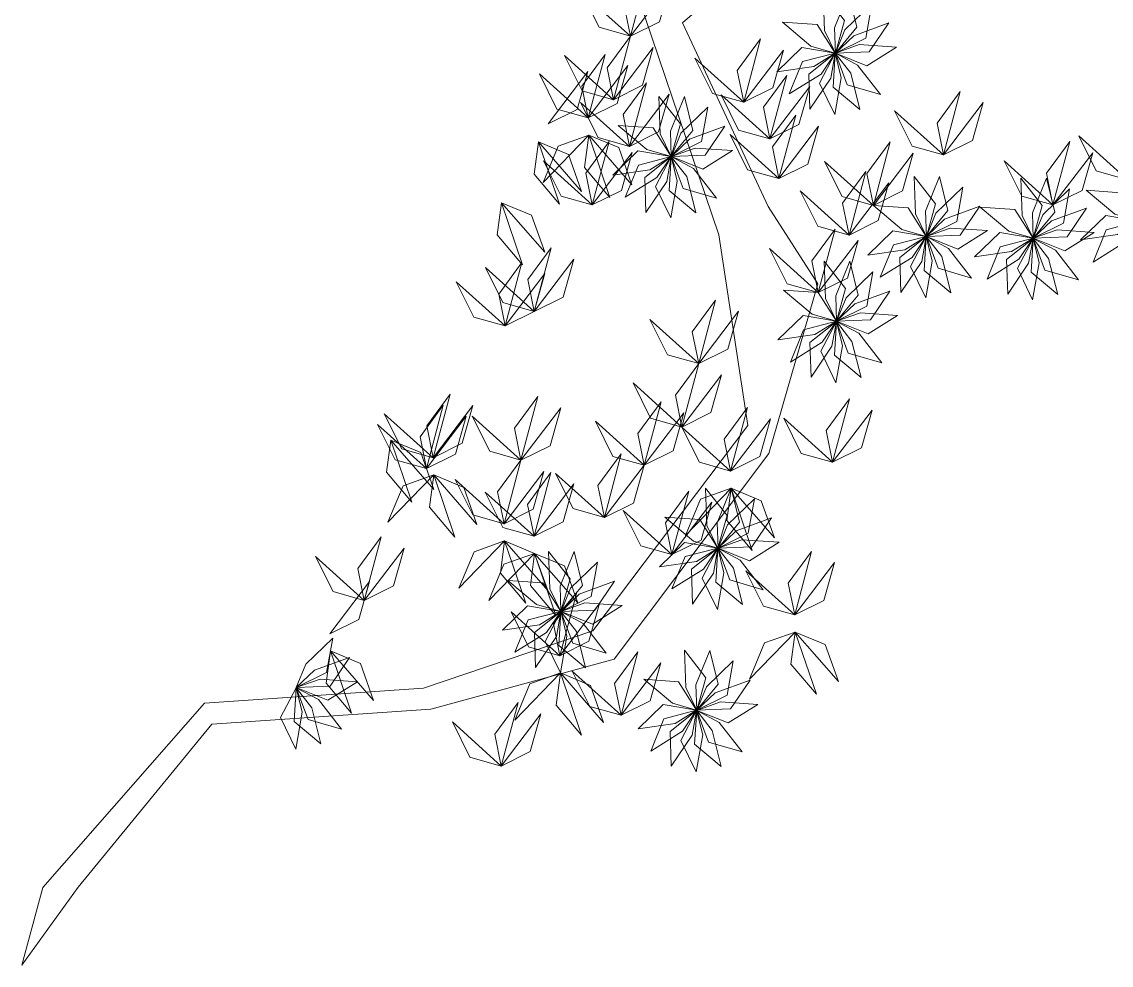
# Model space of a CAD drawing. Header units: inches. Extents: x -173 to 14008, y -3334 to 10368.
# Drawn here: x 9349.3 to 9448.7, y 468.2 to 554.3 of the extents above; entities that cross this region are included whole.
import ezdxf

# ---------------------------------------------------------------- set-up
doc = ezdxf.new("R2010")
doc.units = ezdxf.units.IN
doc.header["$MEASUREMENT"] = 0
doc.layers.add('ARREDAMENTO', color=8, linetype='Continuous', lineweight=18)

msp = doc.modelspace()

# ---------------------------------------------------------------- linework, layer by layer
at = {"layer": 'ARREDAMENTO', "linetype": 'Continuous', "lineweight": 0}
msp.add_lwpolyline([(9410.453, 659.919), (9423.398, 647.073), (9430.534, 635.494), (9428.098, 598.087), (9431.384, 581.98), (9403.735, 561.886), (9412.865, 534.84), (9415.511, 517.441), (9401.397, 498.688), (9385.943, 493.471), (9365.96, 492.105), (9351.194, 475.283), (9349.287, 468.184), (9354.418, 475.296), (9366.612, 490.173), (9386.595, 491.539), (9403.341, 496.117), (9417.455, 514.869), (9421.909, 530.361), (9417.369, 537.437), (9409.567, 554.171), (9432.06, 573.601), (9462.428, 556.953)], dxfattribs=at)
at = {"layer": 'ARREDAMENTO', "lineweight": 0}
for points in [[(9404.807, 552.968), (9404.222, 555.875), (9406.349, 558.765), (9404.807, 552.968)], [(9404.807, 552.968), (9407.461, 554.289), (9408.438, 557.742), (9404.807, 552.968)], [(9404.807, 552.968), (9401.954, 553.775), (9400.355, 556.988), (9404.807, 552.968)], [(9422.385, 556.906), (9422.504, 553.499), (9423.508, 551.423), (9424.338, 554.393), (9422.385, 556.906)], [(9424.716, 556.887), (9423.439, 553.726), (9423.511, 551.421), (9425.478, 553.797), (9424.716, 556.887)], [(9426.837, 555.922), (9424.385, 553.554), (9423.514, 551.418), (9426.277, 552.789), (9426.837, 555.922)], [(9418.675, 554.256), (9421.286, 552.065), (9423.501, 551.422), (9421.848, 554.026), (9418.675, 554.256)], [(9428.382, 554.177), (9425.18, 553.011), (9423.515, 551.414), (9426.596, 551.543), (9428.382, 554.177)], [(9403.264, 547.172), (9402.679, 550.078), (9404.807, 552.968), (9403.264, 547.172)], [(9415.147, 546.93), (9414.563, 549.837), (9416.69, 552.727), (9415.147, 546.93)], [(9403.264, 547.172), (9405.918, 548.493), (9406.895, 551.946), (9403.264, 547.172)], [(9415.147, 546.93), (9417.801, 548.251), (9418.778, 551.704), (9415.147, 546.93)], [(9418.161, 549.725), (9421.536, 550.2), (9423.497, 551.416), (9420.456, 551.93), (9418.161, 549.725)], [(9429.085, 551.955), (9425.684, 552.192), (9423.514, 551.411), (9426.382, 550.275), (9429.085, 551.955)], [(9403.264, 547.172), (9400.412, 547.979), (9398.812, 551.191), (9403.264, 547.172)], [(9400.96, 545.502), (9400.375, 548.408), (9402.502, 551.298), (9400.96, 545.502)], [(9415.147, 546.93), (9412.295, 547.737), (9410.695, 550.949), (9415.147, 546.93)], [(9419.31, 547.698), (9422.201, 549.504), (9423.497, 551.412), (9420.509, 550.645), (9419.31, 547.698)], [(9421.184, 546.312), (9423.09, 549.138), (9423.499, 551.408), (9421.081, 549.493), (9421.184, 546.312)], [(9423.46, 545.809), (9424.052, 549.166), (9423.502, 551.406), (9422.072, 548.673), (9423.46, 545.809)], [(9425.744, 546.275), (9424.919, 549.582), (9423.505, 551.405), (9423.311, 548.327), (9425.744, 546.275)], [(9427.64, 547.63), (9425.542, 550.316), (9423.509, 551.406), (9424.584, 548.515), (9427.64, 547.63)], [(9397.301, 544.969), (9399.954, 546.29), (9400.931, 549.743), (9397.301, 544.969)], [(9400.96, 545.502), (9403.613, 546.823), (9404.59, 550.276), (9400.96, 545.502)], [(9400.96, 545.502), (9398.107, 546.309), (9396.508, 549.521), (9400.96, 545.502)], [(9404.723, 542.902), (9404.139, 545.808), (9406.266, 548.698), (9404.723, 542.902)], [(9417.536, 543.595), (9416.951, 546.502), (9419.078, 549.392), (9417.536, 543.595)], [(9404.723, 542.902), (9407.377, 544.223), (9408.354, 547.676), (9404.723, 542.902)], [(9417.536, 543.595), (9420.19, 544.917), (9421.167, 548.37), (9417.536, 543.595)], [(9433.368, 542.126), (9432.783, 545.032), (9434.91, 547.922), (9433.368, 542.126)], [(9404.723, 542.902), (9401.871, 543.708), (9400.271, 546.921), (9404.723, 542.902)], [(9407.418, 547.471), (9407.537, 544.064), (9408.541, 541.988), (9409.37, 544.958), (9407.418, 547.471)], [(9409.748, 547.452), (9408.472, 544.291), (9408.544, 541.986), (9410.51, 544.362), (9409.748, 547.452)], [(9417.536, 543.595), (9414.683, 544.402), (9413.084, 547.615), (9417.536, 543.595)], [(9433.368, 542.126), (9436.022, 543.447), (9436.999, 546.9), (9433.368, 542.126)], [(9411.87, 546.486), (9409.418, 544.119), (9408.546, 541.983), (9411.309, 543.354), (9411.87, 546.486)], [(9418.356, 539.972), (9417.771, 542.878), (9419.898, 545.768), (9418.356, 539.972)], [(9433.368, 542.126), (9430.515, 542.933), (9428.916, 546.145), (9433.368, 542.126)], [(9403.707, 544.821), (9406.319, 542.63), (9408.534, 541.987), (9406.881, 544.591), (9403.707, 544.821)], [(9413.415, 544.742), (9410.212, 543.576), (9408.547, 541.979), (9411.629, 542.108), (9413.415, 544.742)], [(9418.356, 539.972), (9421.009, 541.293), (9421.986, 544.746), (9418.356, 539.972)], [(9401.012, 543.935), (9398.22, 542.94), (9396.838, 539.628), (9401.012, 543.935)], [(9401.012, 543.935), (9400.622, 540.996), (9402.938, 538.255), (9401.012, 543.935)], [(9401.012, 543.935), (9403.748, 542.794), (9404.953, 539.414), (9401.012, 543.935)], [(9418.356, 539.972), (9415.503, 540.778), (9413.903, 543.991), (9418.356, 539.972)], [(9450.165, 539.861), (9447.312, 540.668), (9445.713, 543.881), (9450.165, 539.861)], [(9396.417, 543.311), (9396.027, 540.373), (9398.342, 537.631), (9396.417, 543.311)], [(9396.417, 543.311), (9399.153, 542.17), (9400.358, 538.79), (9396.417, 543.311)], [(9401.332, 537.569), (9400.748, 540.476), (9402.875, 543.366), (9401.332, 537.569)], [(9414.117, 542.519), (9410.717, 542.757), (9408.547, 541.976), (9411.415, 540.84), (9414.117, 542.519)], [(9426.976, 537.522), (9426.391, 540.428), (9428.519, 543.318), (9426.976, 537.522)], [(9443.364, 537.561), (9442.779, 540.467), (9444.907, 543.357), (9443.364, 537.561)], [(9401.332, 537.569), (9403.986, 538.89), (9404.963, 542.343), (9401.332, 537.569)], [(9403.194, 540.29), (9406.569, 540.765), (9408.53, 541.98), (9405.488, 542.495), (9403.194, 540.29)], [(9404.343, 538.263), (9407.233, 540.069), (9408.53, 541.977), (9405.542, 541.21), (9404.343, 538.263)], [(9406.217, 536.877), (9408.123, 539.703), (9408.531, 541.973), (9406.114, 540.058), (9406.217, 536.877)], [(9408.493, 536.374), (9409.084, 539.731), (9408.534, 541.971), (9407.105, 539.238), (9408.493, 536.374)], [(9410.776, 536.84), (9409.952, 540.147), (9408.538, 541.97), (9408.344, 538.892), (9410.776, 536.84)], [(9412.673, 538.195), (9410.574, 540.881), (9408.542, 541.971), (9409.616, 539.079), (9412.673, 538.195)], [(9426.976, 537.522), (9429.63, 538.843), (9430.607, 542.296), (9426.976, 537.522)], [(9443.364, 537.561), (9446.018, 538.882), (9446.995, 542.335), (9443.364, 537.561)], [(9401.332, 537.569), (9398.48, 538.376), (9396.88, 541.588), (9401.332, 537.569)], [(9426.976, 537.522), (9424.124, 538.329), (9422.524, 541.541), (9426.976, 537.522)], [(9443.364, 537.561), (9440.512, 538.368), (9438.912, 541.58), (9443.364, 537.561)], [(9424.76, 534.819), (9424.175, 537.725), (9426.302, 540.615), (9424.76, 534.819)], [(9430.687, 540.172), (9430.806, 536.765), (9431.81, 534.689), (9432.639, 537.659), (9430.687, 540.172)], [(9433.017, 540.153), (9431.74, 536.992), (9431.813, 534.687), (9433.779, 537.063), (9433.017, 540.153)], [(9440.433, 540.014), (9440.552, 536.608), (9441.556, 534.531), (9442.386, 537.502), (9440.433, 540.014)], [(9442.764, 539.995), (9441.487, 536.835), (9441.56, 534.529), (9443.526, 536.906), (9442.764, 539.995)], [(9424.76, 534.819), (9421.907, 535.626), (9420.307, 538.838), (9424.76, 534.819)], [(9424.76, 534.819), (9427.413, 536.14), (9428.39, 539.593), (9424.76, 534.819)], [(9435.138, 539.188), (9432.687, 536.82), (9431.815, 534.684), (9434.578, 536.055), (9435.138, 539.188)], [(9444.885, 539.03), (9442.434, 536.662), (9441.562, 534.526), (9444.325, 535.898), (9444.885, 539.03)], [(9446.395, 538.915), (9449.006, 536.724), (9451.221, 536.081), (9449.568, 538.685), (9446.395, 538.915)], [(9393.053, 537.772), (9392.663, 534.834), (9394.979, 532.092), (9393.053, 537.772)], [(9393.053, 537.772), (9395.789, 536.631), (9396.994, 533.251), (9393.053, 537.772)], [(9426.976, 537.522), (9429.587, 535.331), (9431.802, 534.688), (9430.15, 537.292), (9426.976, 537.522)], [(9436.684, 537.443), (9433.481, 536.277), (9431.816, 534.68), (9434.898, 534.809), (9436.684, 537.443)], [(9436.723, 537.364), (9439.334, 535.174), (9441.549, 534.53), (9439.897, 537.135), (9436.723, 537.364)], [(9446.431, 537.285), (9443.228, 536.119), (9441.563, 534.523), (9444.645, 534.652), (9446.431, 537.285)], [(9445.881, 534.384), (9449.256, 534.859), (9451.217, 536.074), (9448.176, 536.589), (9445.881, 534.384)], [(9447.03, 532.357), (9449.92, 534.163), (9451.217, 536.071), (9448.229, 535.304), (9447.03, 532.357)], [(9421.954, 529.56), (9421.369, 532.466), (9423.496, 535.356), (9421.954, 529.56)], [(9426.463, 532.991), (9429.838, 533.466), (9431.798, 534.682), (9428.757, 535.196), (9426.463, 532.991)], [(9437.386, 535.221), (9433.986, 535.458), (9431.816, 534.677), (9434.683, 533.541), (9437.386, 535.221)], [(9436.209, 532.834), (9439.585, 533.308), (9441.545, 534.524), (9438.504, 535.039), (9436.209, 532.834)], [(9447.133, 535.063), (9443.733, 535.301), (9441.562, 534.519), (9444.43, 533.384), (9447.133, 535.063)], [(9421.954, 529.56), (9424.608, 530.881), (9425.585, 534.334), (9421.954, 529.56)], [(9427.612, 530.964), (9430.502, 532.77), (9431.799, 534.678), (9428.811, 533.911), (9427.612, 530.964)], [(9429.486, 529.578), (9431.392, 532.404), (9431.8, 534.674), (9429.383, 532.759), (9429.486, 529.578)], [(9431.762, 529.075), (9432.353, 532.432), (9431.803, 534.672), (9430.374, 531.939), (9431.762, 529.075)], [(9434.045, 529.541), (9433.22, 532.848), (9431.807, 534.671), (9431.613, 531.593), (9434.045, 529.541)], [(9435.942, 530.896), (9433.843, 533.582), (9431.81, 534.672), (9432.885, 531.781), (9435.942, 530.896)], [(9437.358, 530.806), (9440.249, 532.612), (9441.545, 534.52), (9438.558, 533.753), (9437.358, 530.806)], [(9439.233, 529.421), (9441.138, 532.247), (9441.547, 534.517), (9439.129, 532.601), (9439.233, 529.421)], [(9441.508, 528.918), (9442.1, 532.274), (9441.55, 534.515), (9440.121, 531.781), (9441.508, 528.918)], [(9443.792, 529.384), (9442.967, 532.691), (9441.553, 534.514), (9441.359, 531.435), (9443.792, 529.384)], [(9445.689, 530.738), (9443.59, 533.424), (9441.557, 534.514), (9442.632, 531.623), (9445.689, 530.738)], [(9396.032, 527.843), (9395.447, 530.749), (9397.575, 533.639), (9396.032, 527.843)], [(9421.954, 529.56), (9419.101, 530.366), (9417.502, 533.579), (9421.954, 529.56)], [(9396.032, 527.843), (9393.179, 528.65), (9391.58, 531.862), (9396.032, 527.843)], [(9393.378, 526.522), (9392.793, 529.428), (9394.921, 532.318), (9393.378, 526.522)], [(9396.032, 527.843), (9398.686, 529.164), (9399.663, 532.617), (9396.032, 527.843)], [(9422.491, 532.439), (9422.61, 529.033), (9423.614, 526.956), (9424.443, 529.927), (9422.491, 532.439)], [(9424.821, 532.42), (9423.545, 529.26), (9423.617, 526.955), (9425.583, 529.331), (9424.821, 532.42)], [(9393.378, 526.522), (9396.032, 527.843), (9397.009, 531.296), (9393.378, 526.522)], [(9426.943, 531.455), (9424.491, 529.087), (9423.619, 526.952), (9426.382, 528.323), (9426.943, 531.455)], [(9393.378, 526.522), (9390.526, 527.329), (9388.926, 530.541), (9393.378, 526.522)], [(9418.78, 529.79), (9421.392, 527.599), (9423.607, 526.955), (9421.954, 529.56), (9418.78, 529.79)], [(9411.046, 523.093), (9410.461, 525.999), (9412.588, 528.889), (9411.046, 523.093)], [(9428.488, 529.711), (9425.285, 528.545), (9423.62, 526.948), (9426.702, 527.077), (9428.488, 529.711)], [(9411.046, 523.093), (9413.699, 524.414), (9414.676, 527.867), (9411.046, 523.093)], [(9411.046, 523.093), (9408.193, 523.9), (9406.594, 527.112), (9411.046, 523.093)], [(9418.267, 525.259), (9421.642, 525.734), (9423.603, 526.949), (9420.561, 527.464), (9418.267, 525.259)], [(9419.416, 523.231), (9422.306, 525.038), (9423.603, 526.946), (9420.615, 526.179), (9419.416, 523.231)], [(9421.29, 521.846), (9423.196, 524.672), (9423.604, 526.942), (9421.187, 525.026), (9421.29, 521.846)], [(9423.566, 521.343), (9424.157, 524.7), (9423.607, 526.94), (9422.178, 524.206), (9423.566, 521.343)], [(9425.849, 521.809), (9425.025, 525.116), (9423.611, 526.939), (9423.417, 523.86), (9425.849, 521.809)], [(9427.746, 523.164), (9425.647, 525.849), (9423.615, 526.939), (9424.689, 524.048), (9427.746, 523.164)], [(9429.19, 527.488), (9425.79, 527.726), (9423.62, 526.944), (9426.488, 525.809), (9429.19, 527.488)], [(9409.503, 517.297), (9408.918, 520.203), (9411.046, 523.093), (9409.503, 517.297)], [(9409.503, 517.297), (9412.157, 518.618), (9413.134, 522.071), (9409.503, 517.297)], [(9409.503, 517.297), (9406.651, 518.104), (9405.051, 521.316), (9409.503, 517.297)], [(9386.812, 514.498), (9386.227, 517.404), (9388.355, 520.294), (9386.812, 514.498)], [(9394.826, 514.274), (9394.241, 517.18), (9396.368, 520.07), (9394.826, 514.274)], [(9423.252, 514.076), (9422.667, 516.982), (9424.794, 519.872), (9423.252, 514.076)], [(9386.202, 513.51), (9385.617, 516.416), (9387.744, 519.306), (9386.202, 513.51)], [(9386.812, 514.498), (9389.466, 515.819), (9390.443, 519.272), (9386.812, 514.498)], [(9394.826, 514.274), (9397.479, 515.595), (9398.456, 519.048), (9394.826, 514.274)], [(9406.066, 513.816), (9405.481, 516.722), (9407.608, 519.612), (9406.066, 513.816)], [(9413.955, 513.278), (9413.37, 516.184), (9415.498, 519.074), (9413.955, 513.278)], [(9423.252, 514.076), (9425.905, 515.397), (9426.882, 518.85), (9423.252, 514.076)], [(9386.812, 514.498), (9383.96, 515.305), (9382.36, 518.517), (9386.812, 514.498)], [(9386.202, 513.51), (9388.855, 514.831), (9389.832, 518.284), (9386.202, 513.51)], [(9394.826, 514.274), (9391.973, 515.081), (9390.374, 518.293), (9394.826, 514.274)], [(9406.066, 513.816), (9403.213, 514.622), (9401.614, 517.835), (9406.066, 513.816)], [(9406.066, 513.816), (9408.72, 515.137), (9409.697, 518.59), (9406.066, 513.816)], [(9413.955, 513.278), (9416.609, 514.599), (9417.586, 518.052), (9413.955, 513.278)], [(9423.252, 514.076), (9420.399, 514.883), (9418.8, 518.095), (9423.252, 514.076)], [(9386.202, 513.51), (9383.349, 514.316), (9381.75, 517.529), (9386.202, 513.51)], [(9413.955, 513.278), (9411.103, 514.085), (9409.503, 517.297), (9413.955, 513.278)], [(9382.945, 516.109), (9382.556, 513.17), (9384.871, 510.429), (9382.945, 516.109)], [(9382.945, 516.109), (9385.682, 514.968), (9386.887, 511.588), (9382.945, 516.109)], [(9402.435, 509.042), (9401.85, 511.948), (9403.977, 514.838), (9402.435, 509.042)], [(9393.283, 508.478), (9392.698, 511.384), (9394.826, 514.274), (9393.283, 508.478)], [(9386.865, 512.931), (9384.072, 511.936), (9382.691, 508.624), (9386.865, 512.931)], [(9386.865, 512.931), (9386.475, 509.992), (9388.791, 507.251), (9386.865, 512.931)], [(9386.865, 512.931), (9389.601, 511.79), (9390.806, 508.41), (9386.865, 512.931)], [(9393.283, 508.478), (9395.937, 509.799), (9396.914, 513.252), (9393.283, 508.478)], [(9396.019, 507.337), (9395.434, 510.243), (9397.562, 513.133), (9396.019, 507.337)], [(9402.435, 509.042), (9399.582, 509.848), (9397.983, 513.061), (9402.435, 509.042)], [(9402.435, 509.042), (9405.089, 510.363), (9406.066, 513.816), (9402.435, 509.042)], [(9393.283, 508.478), (9390.431, 509.285), (9388.831, 512.497), (9393.283, 508.478)], [(9396.019, 507.337), (9398.673, 508.658), (9399.65, 512.111), (9396.019, 507.337)], [(9396.019, 507.337), (9393.167, 508.144), (9391.567, 511.356), (9396.019, 507.337)], [(9408.6, 505.652), (9408.015, 508.558), (9410.143, 511.448), (9408.6, 505.652)], [(9414.008, 511.711), (9411.215, 510.715), (9409.834, 507.403), (9414.008, 511.711)], [(9411.677, 511.73), (9411.796, 508.323), (9412.8, 506.247), (9413.63, 509.218), (9411.677, 511.73)], [(9414.008, 511.711), (9412.731, 508.551), (9412.803, 506.245), (9414.77, 508.621), (9414.008, 511.711)], [(9414.008, 511.711), (9413.618, 508.772), (9415.934, 506.031), (9414.008, 511.711)], [(9414.008, 511.711), (9416.744, 510.57), (9417.949, 507.19), (9414.008, 511.711)], [(9408.6, 505.652), (9411.254, 506.973), (9412.231, 510.426), (9408.6, 505.652)], [(9416.129, 510.746), (9413.677, 508.378), (9412.806, 506.242), (9415.569, 507.613), (9416.129, 510.746)], [(9408.6, 505.652), (9405.748, 506.459), (9404.148, 509.671), (9408.6, 505.652)], [(9407.967, 509.08), (9410.578, 506.889), (9412.793, 506.246), (9411.14, 508.85), (9407.967, 509.08)], [(9417.674, 509.001), (9414.472, 507.835), (9412.807, 506.238), (9415.888, 506.367), (9417.674, 509.001)], [(9380.534, 501.475), (9379.949, 504.381), (9382.076, 507.271), (9380.534, 501.475)], [(9393.336, 506.911), (9390.543, 505.916), (9389.162, 502.604), (9393.336, 506.911)], [(9393.336, 506.911), (9392.946, 503.972), (9395.262, 501.231), (9393.336, 506.911)], [(9393.336, 506.911), (9396.072, 505.77), (9397.277, 502.39), (9393.336, 506.911)], [(9418.376, 506.779), (9414.976, 507.016), (9412.806, 506.235), (9415.674, 505.099), (9418.376, 506.779)], [(9380.534, 501.475), (9383.188, 502.796), (9384.165, 506.249), (9380.534, 501.475)], [(9397.353, 505.952), (9397.472, 502.546), (9398.476, 500.469), (9399.306, 503.44), (9397.353, 505.952)], [(9399.683, 505.933), (9398.407, 502.773), (9398.479, 500.468), (9400.446, 502.844), (9399.683, 505.933)], [(9407.453, 504.55), (9410.828, 505.024), (9412.789, 506.24), (9409.748, 506.754), (9407.453, 504.55)], [(9408.602, 502.522), (9411.493, 504.328), (9412.789, 506.236), (9409.801, 505.469), (9408.602, 502.522)], [(9410.476, 501.136), (9412.382, 503.962), (9412.791, 506.233), (9410.373, 504.317), (9410.476, 501.136)], [(9412.752, 500.633), (9413.344, 503.99), (9412.794, 506.23), (9411.364, 503.497), (9412.752, 500.633)], [(9415.036, 501.099), (9414.211, 504.407), (9412.797, 506.229), (9412.603, 503.151), (9415.036, 501.099)], [(9416.932, 502.454), (9414.834, 505.14), (9412.801, 506.23), (9413.876, 503.339), (9416.932, 502.454)], [(9419.797, 500.156), (9419.212, 503.062), (9421.339, 505.952), (9419.797, 500.156)], [(9380.534, 501.475), (9377.681, 502.281), (9376.082, 505.494), (9380.534, 501.475)], [(9396.072, 505.77), (9393.279, 504.775), (9391.898, 501.463), (9396.072, 505.77)], [(9396.072, 505.77), (9395.682, 502.831), (9397.998, 500.09), (9396.072, 505.77)], [(9396.072, 505.77), (9398.808, 504.629), (9400.013, 501.249), (9396.072, 505.77)], [(9401.805, 504.968), (9399.353, 502.6), (9398.482, 500.465), (9401.244, 501.836), (9401.805, 504.968)], [(9419.797, 500.156), (9422.45, 501.477), (9423.427, 504.93), (9419.797, 500.156)], [(9419.797, 500.156), (9416.944, 500.963), (9415.345, 504.175), (9419.797, 500.156)], [(9377.391, 498.427), (9380.045, 499.748), (9381.022, 503.201), (9377.391, 498.427)], [(9393.642, 503.303), (9396.254, 501.112), (9398.469, 500.468), (9396.816, 503.073), (9393.642, 503.303)], [(9403.35, 503.224), (9400.147, 502.058), (9398.482, 500.461), (9401.564, 500.59), (9403.35, 503.224)], [(9398.376, 496.423), (9397.791, 499.329), (9399.918, 502.219), (9398.376, 496.423)], [(9393.129, 498.772), (9396.504, 499.247), (9398.465, 500.462), (9395.423, 500.977), (9393.129, 498.772)], [(9398.376, 496.423), (9401.029, 497.744), (9402.006, 501.197), (9398.376, 496.423)], [(9404.052, 501.001), (9400.652, 501.239), (9398.482, 500.457), (9401.35, 499.322), (9404.052, 501.001)], [(9398.376, 496.423), (9395.523, 497.23), (9393.923, 500.442), (9398.376, 496.423)], [(9394.278, 496.744), (9397.168, 498.551), (9398.465, 500.458), (9395.477, 499.692), (9394.278, 496.744)], [(9396.152, 495.359), (9398.058, 498.185), (9398.466, 500.455), (9396.049, 498.539), (9396.152, 495.359)], [(9398.428, 494.856), (9399.02, 498.213), (9398.469, 500.453), (9397.04, 497.719), (9398.428, 494.856)], [(9400.711, 495.322), (9399.887, 498.629), (9398.473, 500.452), (9398.279, 497.373), (9400.711, 495.322)], [(9402.608, 496.676), (9400.509, 499.362), (9398.477, 500.452), (9399.552, 497.561), (9402.608, 496.676)], [(9377.652, 498.025), (9375.2, 495.657), (9374.329, 493.521), (9377.092, 494.892), (9377.652, 498.025)], [(9419.849, 498.589), (9417.057, 497.594), (9415.675, 494.282), (9419.849, 498.589)], [(9419.849, 498.589), (9419.459, 495.65), (9421.775, 492.909), (9419.849, 498.589)], [(9419.849, 498.589), (9422.585, 497.448), (9423.79, 494.068), (9419.849, 498.589)], [(9379.198, 496.28), (9375.995, 495.114), (9374.33, 493.518), (9377.412, 493.647), (9379.198, 496.28)], [(9377.444, 496.86), (9377.054, 493.921), (9379.37, 491.18), (9377.444, 496.86)], [(9377.444, 496.86), (9380.18, 495.719), (9381.385, 492.339), (9377.444, 496.86)], [(9403.955, 490.993), (9403.37, 493.9), (9405.497, 496.79), (9403.955, 490.993)], [(9409.74, 496.938), (9409.859, 493.531), (9410.863, 491.455), (9411.692, 494.425), (9409.74, 496.938)], [(9412.07, 496.919), (9410.794, 493.758), (9410.866, 491.453), (9412.832, 493.829), (9412.07, 496.919)], [(9414.192, 495.953), (9411.74, 493.586), (9410.868, 491.45), (9413.631, 492.821), (9414.192, 495.953)], [(9403.955, 490.993), (9401.102, 491.8), (9399.502, 495.013), (9403.955, 490.993)], [(9403.955, 490.993), (9406.608, 492.315), (9407.585, 495.768), (9403.955, 490.993)], [(9379.9, 494.058), (9376.5, 494.295), (9374.329, 493.514), (9377.197, 492.378), (9379.9, 494.058)], [(9398.428, 494.856), (9395.636, 493.861), (9394.254, 490.549), (9398.428, 494.856)], [(9398.428, 494.856), (9398.038, 491.917), (9400.354, 489.176), (9398.428, 494.856)], [(9398.428, 494.856), (9401.164, 493.715), (9402.369, 490.335), (9398.428, 494.856)], [(9406.029, 494.288), (9408.64, 492.097), (9410.856, 491.454), (9409.203, 494.058), (9406.029, 494.288)], [(9415.737, 494.209), (9412.534, 493.043), (9410.869, 491.446), (9413.951, 491.575), (9415.737, 494.209)], [(9374.275, 487.913), (9374.867, 491.269), (9374.317, 493.509), (9372.888, 490.776), (9374.275, 487.913)], [(9376.559, 488.379), (9375.734, 491.686), (9374.32, 493.508), (9374.126, 490.43), (9376.559, 488.379)], [(9378.455, 489.733), (9376.357, 492.419), (9374.324, 493.509), (9375.399, 490.618), (9378.455, 489.733)], [(9393.021, 486.362), (9392.436, 489.268), (9394.564, 492.158), (9393.021, 486.362)], [(9416.439, 491.986), (9413.039, 492.224), (9410.869, 491.443), (9413.736, 490.307), (9416.439, 491.986)], [(9393.021, 486.362), (9395.675, 487.683), (9396.652, 491.136), (9393.021, 486.362)], [(9405.516, 489.757), (9408.891, 490.232), (9410.851, 491.447), (9407.81, 491.962), (9405.516, 489.757)], [(9406.665, 487.73), (9409.555, 489.536), (9410.852, 491.444), (9407.864, 490.677), (9406.665, 487.73)], [(9408.539, 486.344), (9410.445, 489.17), (9410.853, 491.44), (9408.436, 489.525), (9408.539, 486.344)], [(9410.815, 485.841), (9411.406, 489.198), (9410.856, 491.438), (9409.427, 488.705), (9410.815, 485.841)], [(9413.098, 486.307), (9412.274, 489.614), (9410.86, 491.437), (9410.666, 488.359), (9413.098, 486.307)], [(9414.995, 487.662), (9412.896, 490.348), (9410.863, 491.438), (9411.938, 488.546), (9414.995, 487.662)], [(9393.021, 486.362), (9390.169, 487.168), (9388.569, 490.381), (9393.021, 486.362)]]:
    msp.add_lwpolyline(points, dxfattribs=at)

doc.saveas('drawing.dxf')
